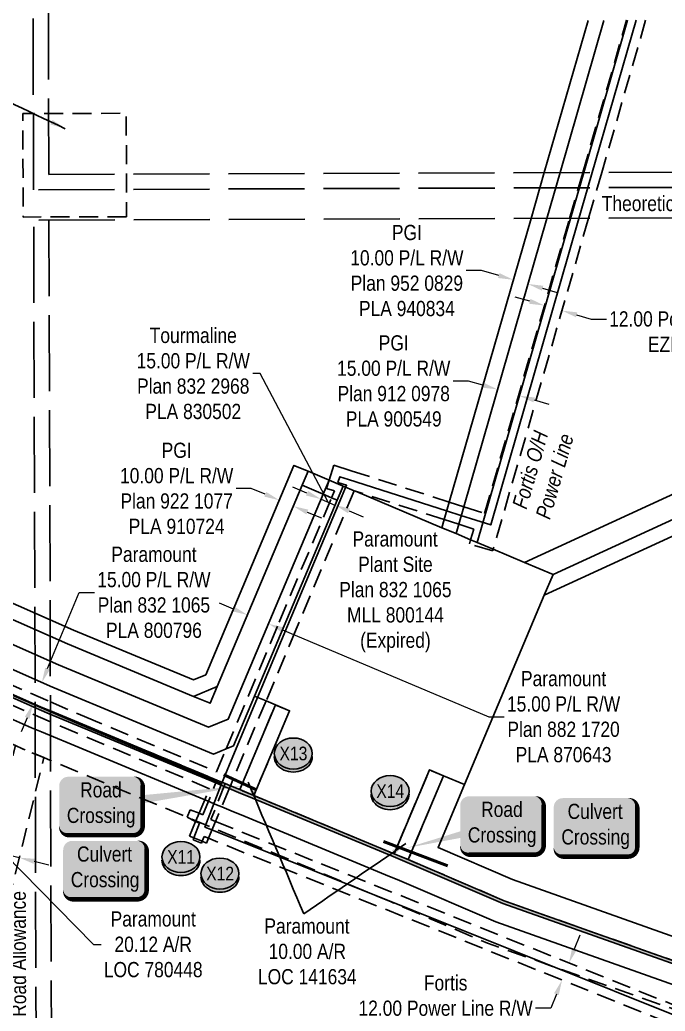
# Model space of a CAD drawing. Extents: x 511972 to 519868, y 5975265 to 5984215.
# Drawn here: x 514705 to 515129, y 5977277 to 5977929 of the extents above; entities that cross this region are included whole.
import ezdxf
from ezdxf.enums import TextEntityAlignment as Align

# ---------------------------------------------------------------- set-up
doc = ezdxf.new("R2010")
doc.units = 0
doc.header["$LTSCALE"] = 5
doc.header["$PDSIZE"] = 0.5
for name, pattern in [('foc-ACCESSROAD', [3.75, 2.5, -1.25]), ('foc-FLOWLINE', [3.75, 2.5, -1.25]), ('foc-UNSURVEYED', [12.5, 10, -2.5])]:
    doc.linetypes.add(name, pattern=pattern)
doc.layers.get('Defpoints').update_dxf_attribs({"color": 9})
for name, color, linetype, lineweight in [('AS-GENERAL', 48, 'Continuous', 18), ('F-AR-T', 190, 'Continuous', 9), ('F-EZE-T', 190, 'Continuous', 9), ('F-RW-T', 190, 'Continuous', 9)]:
    doc.layers.add(name, color=color, linetype=linetype, lineweight=lineweight)
for name, color, linetype in [('AS-POWER', 104, 'foc-POWER'), ('AS-POWER-T', 104, 'Continuous'), ('AS-TELUS', 224, 'foc-TEL'), ('CG-NOTES', 7, 'Continuous'), ('F-AR', 190, 'foc-ACCESSROAD'), ('F-EZE', 190, 'foc-FLOWLINE'), ('F-RW', 190, 'Continuous'), ('F-WS', 190, 'foc-ACCESSROAD'), ('L-ROAD-T', 7, 'Continuous'), ('L-TITLEDB', 4, 'Continuous'), ('L-USEC', 7, 'foc-UNSURVEYED'), ('P-CROSSINGS', 250, 'Continuous'), ('P-TEMP-H', 41, 'Continuous'), ('P-TEMP_WORKSPACE', 46, 'Continuous')]:
    doc.layers.add(name, color=color, linetype=linetype)
doc.styles.add('80', font='ARIALN.TTF', dxfattribs={"height": 10})
doc.styles.add('80CG', font='ARIALN.TTF', dxfattribs={"height": 10})
doc.styles.add('80L', font='ARIALN.TTF', dxfattribs={"height": 10})
doc.styles.add('Crossing', font='ARIALN.TTF', dxfattribs={"height": 10})
doc.styles.add('foc-LtypeFont', font='ARIALN.TTF', dxfattribs={"height": 7.35})
doc.linetypes.add('foc-POWER', pattern='A,6,-1,["P",foc-LtypeFont,S=0.2,R=0,X=-0.625,Y=-0.75],-1.24,4', length=12.24)
doc.linetypes.add('foc-TEL', pattern='A,2,-1,["T",foc-LtypeFont,S=0.2,R=0,X=-0.425,Y=-0.75],-1.24,8', length=12.24)
doc.dimstyles.new('Compass 5 000', dxfattribs={"dimscale": 5, "dimtxt": 9, "dimasz": 2, "dimexe": 0.2, "dimexo": 0.0625, "dimgap": 0.5, "dimtad": 0, "dimtih": 1, "dimtoh": 1, "dimzin": 0, "dimdsep": 46, "dimtxsty": '80CG', "dimcen": 0.1, "dimse1": 1, "dimse2": 1, "dimclrd": 256, "dimclrt": 256, "dimaunit": 1, "dimadec": 4, "dimazin": 0, "dimtfac": 0.06, "dimtofl": 0, "dimtmove": 0, "dimatfit": 1, "dimfxl": 0.2, "dimtolj": 1, "dimtzin": 0, "dimlwd": -1, "dimarcsym": 0})

# ---------------------------------------------------------------- blocks, each defined once
blk = doc.blocks.new('*D448')
at = {"layer": 'Defpoints', "color": 0, "transparency": 16777216}
for p in [(515068.17, 5977307.64), (515061.38, 5977297.34), (515063.67, 5977296.42)]:
    blk.add_point(p, dxfattribs=at)
at = {"layer": 'F-EZE-T', "transparency": 16777216}
for p, q in [((515069.6, 5977317.84), (515073.32, 5977327.12)), ((515057.66, 5977288.06), (515053.94, 5977278.77)), ((515053.94, 5977278.77), (515043.94, 5977278.77))]:
    blk.add_line(p, q, dxfattribs=at)
for points in [[(515068.05, 5977318.46), (515071.15, 5977317.22), (515065.88, 5977308.55)], [(515056.12, 5977288.68), (515059.21, 5977287.44), (515061.38, 5977297.34)]]:
    blk.add_solid(points, dxfattribs=at)
at = {"layer": 'F-EZE-T', "transparency": 16777216, "insert": (514984.8, 5977278.77), "char_height": 10, "attachment_point": 5, "style": '80CG'}
blk.add_mtext('\\A1;Fortis\\P12.00 Power Line R/W\\PEZE 940189', dxfattribs=at)
blk = doc.blocks.new('*D449')
at = {"layer": 'Defpoints', "color": 0, "transparency": 16777216}
for p in [(515161.85, 5977300.4), (515142.65, 5977275.37), (515151.83, 5977272.11)]:
    blk.add_point(p, dxfattribs=at)
at = {"layer": 'F-AR-T', "transparency": 16777216}
for p, q in [((515156.01, 5977313.08), (515159.35, 5977322.5)), ((515139.31, 5977265.94), (515132.9, 5977247.85)), ((515132.9, 5977247.85), (515122.9, 5977247.85))]:
    blk.add_line(p, q, dxfattribs=at)
for points in [[(515154.44, 5977313.63), (515157.58, 5977312.52), (515152.67, 5977303.65)], [(515137.74, 5977266.5), (515140.88, 5977265.38), (515142.65, 5977275.37)]]:
    blk.add_solid(points, dxfattribs=at)
at = {"layer": 'F-AR-T', "transparency": 16777216, "insert": (515089.38, 5977247.85), "char_height": 10, "attachment_point": 5, "style": '80CG'}
blk.add_mtext('\\A1;PGI\\P30.00 A/R\\PLOC 200351', dxfattribs=at)
blk = doc.blocks.new('*D450')
at = {"layer": 'Defpoints', "color": 0, "transparency": 16777216}
for p in [(515049.61, 5977740.39), (515061.14, 5977737.07), (515061.32, 5977737.67)]:
    blk.add_point(p, dxfattribs=at)
at = {"layer": 'F-EZE-T', "transparency": 16777216}
for p, q in [((515040.17, 5977743.76), (515030.56, 5977746.53)), ((515070.93, 5977734.9), (515080.53, 5977732.13)), ((515080.53, 5977732.13), (515090.53, 5977732.13))]:
    blk.add_line(p, q, dxfattribs=at)
for points in [[(515040.63, 5977745.36), (515039.71, 5977742.16), (515049.78, 5977740.99)], [(515071.39, 5977736.5), (515070.46, 5977733.3), (515061.32, 5977737.67)]]:
    blk.add_solid(points, dxfattribs=at)
at = {"layer": 'F-EZE-T', "transparency": 16777216, "insert": (515149.67, 5977732.13), "char_height": 10, "attachment_point": 5, "style": '80CG'}
blk.add_mtext('\\A1;Fortis\\P12.00 Power Line R/W\\PEZE 930111', dxfattribs=at)
blk = doc.blocks.new('*D451')
at = {"layer": 'Defpoints', "color": 0, "transparency": 16777216}
for p in [(514685.85, 5977386.7), (514705.39, 5977381.89), (514704.4, 5977377.86)]:
    blk.add_point(p, dxfattribs=at)
at = {"layer": 'F-AR-T', "transparency": 16777216}
for p, q in [((514675.15, 5977385.05), (514665.44, 5977387.43)), ((514684.86, 5977382.66), (514704.4, 5977377.86)), ((514694.63, 5977380.26), (514753.15, 5977320.83)), ((514714.11, 5977375.47), (514723.82, 5977373.08)), ((514753.15, 5977320.83), (514758.15, 5977320.83))]:
    blk.add_line(p, q, dxfattribs=at)
for points in [[(514675.55, 5977386.67), (514674.75, 5977383.43), (514684.86, 5977382.66)], [(514714.51, 5977377.09), (514713.72, 5977373.85), (514704.4, 5977377.86)]]:
    blk.add_solid(points, dxfattribs=at)
at = {"layer": 'F-AR-T', "transparency": 16777216, "insert": (514792.47, 5977320.83), "char_height": 10, "attachment_point": 5, "style": '80CG'}
blk.add_mtext('\\A1;Paramount\\P20.12 A/R\\PLOC 780448', dxfattribs=at)
blk = doc.blocks.new('*D452')
at = {"layer": 'Defpoints', "color": 0, "transparency": 16777216}
for p in [(514875.4, 5977612.92), (514875.42, 5977612.96), (514884.61, 5977609.04)]:
    blk.add_point(p, dxfattribs=at)
at = {"layer": 'F-RW-T', "transparency": 16777216}
for p, q in [((514856.99, 5977620.72), (514846.99, 5977620.72)), ((514866.2, 5977616.84), (514856.99, 5977620.72)), ((514893.84, 5977605.19), (514903.06, 5977601.31))]:
    blk.add_line(p, q, dxfattribs=at)
for points in [[(514866.85, 5977618.38), (514865.56, 5977615.3), (514875.42, 5977612.96)], [(514894.49, 5977606.73), (514893.2, 5977603.66), (514884.63, 5977609.07)]]:
    blk.add_solid(points, dxfattribs=at)
at = {"layer": 'F-RW-T', "transparency": 16777216, "insert": (514807.9, 5977620.72), "char_height": 10, "attachment_point": 5, "style": '80CG'}
blk.add_mtext('\\A1;PGI\\P10.00 P/L R/W\\PPlan 922 1077\\PPLA 910724', dxfattribs=at)
blk = doc.blocks.new('*D453')
at = {"layer": 'Defpoints', "color": 0, "transparency": 16777216}
for p in [(514719.18, 5977492.95), (514757.68, 5977476.95), (514751.92, 5977463.09)]:
    blk.add_point(p, dxfattribs=at)
at = {"layer": 'F-RW-T', "transparency": 16777216}
for p, q in [((514723.01, 5977502.19), (514743.86, 5977552.34)), ((514743.86, 5977552.34), (514753.86, 5977552.34)), ((514709.58, 5977469.86), (514705.74, 5977460.63))]:
    blk.add_line(p, q, dxfattribs=at)
for points in [[(514721.48, 5977502.83), (514724.55, 5977501.55), (514719.18, 5977492.95)], [(514708.04, 5977470.5), (514711.12, 5977469.22), (514713.42, 5977479.1)]]:
    blk.add_solid(points, dxfattribs=at)
at = {"layer": 'F-RW-T', "transparency": 16777216, "insert": (514792.95, 5977552.34), "char_height": 10, "attachment_point": 5, "style": '80CG'}
blk.add_mtext('\\A1;Paramount\\P15.00 P/L R/W\\PPlan 832 1065\\PPLA 800796', dxfattribs=at)
blk = doc.blocks.new('*D456')
at = {"layer": 'Defpoints', "color": 0, "transparency": 16777216}
for p in [(514912.04, 5977609.79), (514878.52, 5977555.99), (514887.73, 5977552.11)]:
    blk.add_point(p, dxfattribs=at)
at = {"layer": 'F-RW-T', "transparency": 16777216}
for p, q in [((514862.9, 5977696.28), (514857.9, 5977696.28)), ((514907.44, 5977611.74), (514862.9, 5977696.28)), ((514893.62, 5977617.56), (514884.41, 5977621.44)), ((514902.84, 5977613.68), (514912.04, 5977609.79)), ((514921.26, 5977605.91), (514930.48, 5977602.03))]:
    blk.add_line(p, q, dxfattribs=at)
for points in [[(514894.27, 5977619.1), (514892.97, 5977616.02), (514902.84, 5977613.68)], [(514921.91, 5977607.45), (514920.61, 5977604.38), (514912.04, 5977609.79)]]:
    blk.add_solid(points, dxfattribs=at)
at = {"layer": 'F-RW-T', "transparency": 16777216, "insert": (514818.81, 5977696.28), "char_height": 10, "attachment_point": 5, "style": '80CG'}
blk.add_mtext('\\A1;Tourmaline\\P15.00 P/L R/W\\PPlan 832 2968\\PPLA 830502', dxfattribs=at)
blk = doc.blocks.new('*D458')
at = {"layer": 'Defpoints', "color": 0, "transparency": 16777216}
for p in [(514868.28, 5977531.68), (514839.73, 5977502.53), (514853.54, 5977496.71)]:
    blk.add_point(p, dxfattribs=at)
at = {"layer": 'F-RW-T', "transparency": 16777216}
for p, q in [((514845.25, 5977541.38), (514836.03, 5977545.27)), ((514877.49, 5977527.79), (515013.29, 5977470.56)), ((515013.29, 5977470.56), (515023.29, 5977470.56))]:
    blk.add_line(p, q, dxfattribs=at)
for points in [[(514845.9, 5977542.92), (514844.6, 5977539.85), (514854.46, 5977537.5)], [(514878.14, 5977529.33), (514876.85, 5977526.26), (514868.28, 5977531.68)]]:
    blk.add_solid(points, dxfattribs=at)
at = {"layer": 'F-RW-T', "transparency": 16777216, "insert": (515062.38, 5977470.56), "char_height": 10, "attachment_point": 5, "style": '80CG'}
blk.add_mtext('\\A1;Paramount\\P15.00 P/L R/W\\PPlan 882 1720\\PPLA 870643', dxfattribs=at)
blk = doc.blocks.new('*D459')
at = {"layer": 'Defpoints', "color": 0, "transparency": 16777216}
for p in [(515027.18, 5977714.32), (515041.59, 5977710.17), (515018.97, 5977685.83)]:
    blk.add_point(p, dxfattribs=at)
at = {"layer": 'F-RW-T', "transparency": 16777216}
for p, q in [((514999.75, 5977691.36), (514989.75, 5977691.36)), ((515009.36, 5977688.59), (514999.75, 5977691.36)), ((515042.99, 5977678.91), (515052.6, 5977676.14))]:
    blk.add_line(p, q, dxfattribs=at)
for points in [[(515009.83, 5977690.2), (515008.9, 5977686.99), (515018.97, 5977685.83)], [(515043.45, 5977680.51), (515042.53, 5977677.3), (515033.38, 5977681.67)]]:
    blk.add_solid(points, dxfattribs=at)
at = {"layer": 'F-RW-T', "transparency": 16777216, "insert": (514950.67, 5977691.36), "char_height": 10, "attachment_point": 5, "style": '80CG'}
blk.add_mtext('\\A1;PGI\\P15.00 P/L R/W\\PPlan 912 0978\\PPLA 900549', dxfattribs=at)
blk = doc.blocks.new('*D462')
at = {"layer": 'Defpoints', "color": 0, "transparency": 16777216}
for p in [(515034.66, 5977776.37), (515044.26, 5977773.6), (515029.35, 5977757.93)]:
    blk.add_point(p, dxfattribs=at)
at = {"layer": 'F-RW-T', "transparency": 16777216}
for p, q in [((515008.4, 5977763.97), (514998.4, 5977763.97)), ((515019.74, 5977760.7), (515008.4, 5977763.97)), ((515048.56, 5977752.4), (515058.17, 5977749.63))]:
    blk.add_line(p, q, dxfattribs=at)
for points in [[(515020.2, 5977762.3), (515019.28, 5977759.1), (515029.35, 5977757.93)], [(515049.02, 5977754), (515048.1, 5977750.8), (515038.95, 5977755.17)]]:
    blk.add_solid(points, dxfattribs=at)
at = {"layer": 'F-RW-T', "transparency": 16777216, "insert": (514959.32, 5977763.97), "char_height": 10, "attachment_point": 5, "style": '80CG'}
blk.add_mtext('\\A1;PGI\\P10.00 P/L R/W\\PPlan 952 0829\\PPLA 940834 ', dxfattribs=at)
blk = doc.blocks.new('xing2')
h = blk.add_hatch(color=50)
h.dxf.hatch_style = 1
edge = h.paths.add_edge_path()
edge.add_ellipse((0, 0), major_axis=(-12.5, 0), ratio=0.816297, start_angle=0, end_angle=360)
h = blk.add_hatch(color=250)
h.dxf.hatch_style = 1
edge = h.paths.add_edge_path()
edge.add_ellipse((0, -2.05), major_axis=(-12.5, 0), ratio=0.816297, start_angle=0, end_angle=180)
edge.add_line((12.5, -2.05), (12.5, 0))
edge.add_ellipse((0, 0), major_axis=(-12.5, 0), ratio=0.816297, start_angle=0, end_angle=180, ccw=False)
edge.add_line((-12.5, 0), (-12.5, -2.05))
at = {"color": 250}
blk.add_ellipse((0, 0), major_axis=(-12.5, 0), ratio=0.816297, dxfattribs=at)
blk.add_ellipse((0, -2.05), major_axis=(-12.5, 0), ratio=0.816297, start_param=0, end_param=3.141593, dxfattribs=at)
at = {"color": 250, "style": 'Crossing'}
blk.add_attdef('CROSSING', text='', height=9, dxfattribs=at).set_placement((0.09, 0.02), align=Align.MIDDLE_CENTER)
at = {"color": 250, "style": 'Crossing', "flags": 1}
for tag, p in [('OWNER', (0.09, -12.49)), ('DESCRIPTION', (0.09, -25.77)), ('LOCATION', (0.09, -39.3)), ('DWG_REF', (0.09, -52.84))]:
    blk.add_attdef(tag, text='', height=9, dxfattribs=at).set_placement(p, align=Align.MIDDLE_CENTER)
blk = doc.blocks.new('*U620')
h = blk.add_hatch(color=59)
edge = h.paths.add_edge_path()
edge.add_line((-21.5, -20), (21.5, -20))
edge.add_arc((21.5, -14), 6, 270, 360)
edge.add_line((27.5, -14), (27.5, 12.5))
edge.add_arc((21.5, 12.5), 6, 0, 90)
edge.add_line((21.5, 18.5), (-21.5, 18.5))
edge.add_arc((-21.5, 12.5), 6, 90, 180)
edge.add_line((-27.5, 12.5), (-27.5, -14))
edge.add_arc((-21.5, -14), 6, 180, 270)
at = {"color": 1, "flags": 128}
blk.add_lwpolyline([(-21.5, -20, 3, 3, 0), (21.5, -20, 3, 3, 0.414214), (27.5, -14, 3, 3, 0), (27.5, 12.5, 3, 0, 0.414214), (21.5, 18.5, 0, 0, 0), (-21.5, 18.5, 0, 0, 0.414214), (-27.5, 12.5, 0, 0, 0), (-27.5, -14, 0, 3, 0.414214)], format="xyseb", close=True, dxfattribs=at)
blk.add_lwpolyline([(96.26, 12.88, 0, 7.5, 0), (0, 0, 0, 0, 0)], format="xyseb", dxfattribs=at)
at = {"color": 1, "style": '80'}
blk.add_attdef('ENTER_TEXT_001', (-35.99, -5), '', height=10, dxfattribs=at)
blk = doc.blocks.new('*U619')
h = blk.add_hatch(color=254)
edge = h.paths.add_edge_path()
edge.add_line((-21.5, -20), (21.5, -20))
edge.add_arc((21.5, -14), 6, 270, 360)
edge.add_line((27.5, -14), (27.5, 12.5))
edge.add_arc((21.5, 12.5), 6, 0, 90)
edge.add_line((21.5, 18.5), (-21.5, 18.5))
edge.add_arc((-21.5, 12.5), 6, 90, 180)
edge.add_line((-27.5, 12.5), (-27.5, -14))
edge.add_arc((-21.5, -14), 6, 180, 270)
at = {"color": 160, "flags": 128}
blk.add_lwpolyline([(-21.5, -20, 3, 3, 0), (21.5, -20, 3, 3, 0.414214), (27.5, -14, 3, 3, 0), (27.5, 12.5, 3, 0, 0.414214), (21.5, 18.5, 0, 0, 0), (-21.5, 18.5, 0, 0, 0.414214), (-27.5, 12.5, 0, 0, 0), (-27.5, -14, 0, 3, 0.414214)], format="xyseb", close=True, dxfattribs=at)
at = {"color": 160, "style": '80'}
blk.add_attdef('ENTER_TEXT_001', (-26.85, -4.92), '', height=10, dxfattribs=at)
blk = doc.blocks.new('*U622')
h = blk.add_hatch(color=59)
edge = h.paths.add_edge_path()
edge.add_line((-21.5, -20), (21.5, -20))
edge.add_arc((21.5, -14), 6, 270, 360)
edge.add_line((27.5, -14), (27.5, 12.5))
edge.add_arc((21.5, 12.5), 6, 0, 90)
edge.add_line((21.5, 18.5), (-21.5, 18.5))
edge.add_arc((-21.5, 12.5), 6, 90, 180)
edge.add_line((-27.5, 12.5), (-27.5, -14))
edge.add_arc((-21.5, -14), 6, 180, 270)
at = {"color": 1, "flags": 128}
blk.add_lwpolyline([(-21.5, -20, 3, 3, 0), (21.5, -20, 3, 3, 0.414214), (27.5, -14, 3, 3, 0), (27.5, 12.5, 3, 0, 0.414214), (21.5, 18.5, 0, 0, 0), (-21.5, 18.5, 0, 0, 0.414214), (-27.5, 12.5, 0, 0, 0), (-27.5, -14, 0, 3, 0.414214)], format="xyseb", close=True, dxfattribs=at)
blk.add_lwpolyline([(-63.19, -15.65, 0, 7.5, 0), (0, 0, 0, 0, 0)], format="xyseb", dxfattribs=at)
at = {"color": 1, "style": '80'}
blk.add_attdef('ENTER_TEXT_001', (-35.99, -5), '', height=10, dxfattribs=at)

msp = doc.modelspace()

# ---------------------------------------------------------------- hatches: boundary and pattern name
at = {"layer": 'P-TEMP-H'}
h = msp.add_hatch(color=256, dxfattribs=at)
h.dxf.hatch_style = 1
h.paths.add_polyline_path([(519039.308, 5977246.817), (519040.503, 5977225.676), (519031.892, 5977162.661), (519002.81, 5977129.239), (518950.888, 5977082.045), (518836.345, 5977007.945), (518819.786, 5976988.947), (518773.087, 5976837.636), (518757.58, 5976787.392), (518671.11, 5976716.603), (518506.374, 5976679.903), (518348.182, 5976683.041), (518348.329, 5976699.954), (518328.117, 5976700.13), (518053.69, 5976641.825), (517980.701, 5976647.168), (517950.352, 5976649.389), (517894.984, 5976663.858), (517808.012, 5976687.313), (517576.881, 5976649.573), (517494.586, 5976644.063), (517269.826, 5976708.729), (517147.071, 5976725.819), (517036.557, 5976741.205), (517009.529, 5976723.72), (516851.159, 5976621.27), (516635.748, 5976477.054), (516416.666, 5976336.586), (516357.029, 5976295.087), (516293.178, 5976249.926), (516274.41, 5976236.637), (516261.979, 5976227.831), (516212.042, 5976192.463), (516179.15, 5976170.131), (516068.309, 5976099.27), (516037.555, 5976082.329), (516032.965, 5976079.8), (516020.417, 5976076.767), (516014.176, 5976075.259), (516001.002, 5976073.681), (515996.826, 5976073.18), (515984.243, 5976071.673), (515977.306, 5976070.841), (515983.999, 5976082.848), (516003.78, 5976118.328), (516012.294, 5976133.6), (516014.17, 5976136.965), (516014.288, 5976142.298), (516014.811, 5976165.881), (516014.929, 5976171.212), (516015.422, 5976193.43), (516018.46, 5976330.423), (516003.542, 5976357.447), (516000.398, 5976363.142), (515980.464, 5976399.25), (515907.384, 5976474.367), (515893.553, 5976488.584), (515867.461, 5976515.404), (515707.572, 5976642.581), (515683.951, 5976690.882), (515681.53, 5976804.666), (515698.302, 5976876.217), (515703.917, 5976996.54), (515704.194, 5977002.468), (515704.719, 5977013.715), (515703.854, 5977014.886), (515682.989, 5977043.142), (515518.306, 5977134.111), (515415.974, 5977190.636), (515385.148, 5977207.664), (515327.158, 5977239.698), (515251.89, 5977266.369), (515233.034, 5977273.05), (515022.513, 5977347.656), (514959.417, 5977374.749), (514950.203, 5977378.58), (514857.871, 5977416.89), (514848.648, 5977420.73), (514842.487, 5977423.286), (514839.106, 5977424.69), (514833.562, 5977426.992), (514724.088, 5977472.513), (514717.579, 5977475.219), (514693.85, 5977485.732), (514378.419, 5977625.475), (514363.494, 5977632.089), (514348.57, 5977638.701), (514338.618, 5977643.111), (514326.662, 5977648.408), (514314.194, 5977653.933), (514202.077, 5977745.634), (514185.874, 5977782.259), (514185.058, 5977795.031), (514183.132, 5977825.181), (514156.798, 5978237.545), (514159.122, 5978252.233), (514164.601, 5978266.056), (514172.973, 5978278.343), (514305.736, 5978402.563), (514333.165, 5978441.871), (514351.823, 5978486.02), (514377.442, 5978618.905), (514381.015, 5978621.773), (514594.441, 5978793.597), (514576.66, 5978815.369), (514690.54, 5978907.014), (514720.627, 5978931.227), (514840.617, 5979027.789), (514872.005, 5979042.436), (514872.729, 5979042.773), (514881.124, 5979046.69), (514921.096, 5979055.704), (514959.761, 5979059.853), (514965.434, 5979060.462), (514993.972, 5979063.999), (515037.687, 5979092.063), (515050.295, 5979100.157), (515156.829, 5979168.553), (515249.98, 5979197.491), (515349.347, 5979234.716), (515382.644, 5979257.638), (515406.465, 5979281.211), (515423.176, 5979312.517), (515451.48, 5979414.512), (515453.06, 5979428.271), (515469.158, 5979568.549), (515511.174, 5979653.638), (515545.903, 5979723.97), (515688.11, 5979934.252), (515688.111, 5979934.253), (515689.766, 5979933.134), (515689.765, 5979933.132), (515547.635, 5979722.963), (515512.966, 5979652.753), (515471.104, 5979567.976), (515455.046, 5979428.043), (515453.448, 5979414.128), (515425.043, 5979311.771), (515408.086, 5979280.003), (515383.924, 5979256.092), (515350.278, 5979232.931), (515250.628, 5979195.599), (515157.68, 5979166.724), (515051.375, 5979098.475), (515038.767, 5979090.381), (514994.669, 5979062.071), (514965.664, 5979058.476), (514959.975, 5979057.865), (514921.424, 5979053.729), (514881.774, 5979044.787), (514873.574, 5979040.962), (514872.851, 5979040.624), (514841.682, 5979026.08), (514721.88, 5978929.67), (514691.793, 5978905.457), (514579.482, 5978815.074), (514597.262, 5978793.302), (514382.267, 5978620.215), (514379.266, 5978617.806), (514353.746, 5978485.436), (514334.924, 5978440.899), (514307.255, 5978401.247), (514174.5, 5978277.035), (514166.378, 5978265.113), (514161.061, 5978251.702), (514158.807, 5978237.451), (514185.127, 5977825.309), (514187.053, 5977795.158), (514187.846, 5977782.742), (514203.712, 5977746.879), (514315.25, 5977655.651), (514327.472, 5977650.235), (514339.428, 5977644.938), (514349.379, 5977640.528), (514364.304, 5977633.916), (514379.229, 5977627.303), (514694.659, 5977487.56), (514718.367, 5977477.056), (514724.855, 5977474.359), (514834.329, 5977428.838), (514839.873, 5977426.536), (514843.253, 5977425.132), (514849.415, 5977422.576), (514858.638, 5977418.736), (514950.97, 5977380.426), (514960.195, 5977376.59), (515023.242, 5977349.519), (515233.702, 5977274.934), (515252.557, 5977268.253), (515327.981, 5977241.527), (515386.115, 5977209.413), (515416.94, 5977192.386), (515519.273, 5977135.86), (515684.338, 5977044.681), (515705.461, 5977016.074), (515706.748, 5977014.331), (515706.19, 5977002.375), (515705.914, 5976996.447), (515700.29, 5976875.94), (515683.533, 5976804.456), (515685.94, 5976691.364), (515709.17, 5976643.864), (515868.805, 5976516.889), (515894.986, 5976489.978), (515908.817, 5976475.761), (515982.084, 5976400.452), (516002.148, 5976364.108), (516005.292, 5976358.413), (516020.471, 5976330.918), (516017.42, 5976193.386), (516016.928, 5976171.167), (516016.81, 5976165.836), (516016.287, 5976142.254), (516016.157, 5976136.425), (516014.04, 5976132.627), (516005.526, 5976117.355), (515985.745, 5976081.874), (515980.961, 5976073.292), (515984.005, 5976073.657), (515996.588, 5976075.165), (516000.764, 5976075.665), (516013.822, 5976077.23), (516019.947, 5976078.71), (516032.235, 5976081.68), (516036.591, 5976084.079), (516067.287, 5976100.989), (516178.05, 5976171.8), (516210.903, 5976194.106), (516260.824, 5976229.462), (516273.255, 5976238.268), (516292.024, 5976251.558), (516355.881, 5976296.724), (516415.555, 5976338.249), (516634.653, 5976478.726), (516850.06, 5976622.94), (517008.443, 5976725.398), (517036.096, 5976743.287), (517147.346, 5976727.798), (517270.242, 5976710.689), (517494.802, 5976646.081), (517576.653, 5976651.561), (517808.116, 5976689.355), (517895.497, 5976665.79), (517950.681, 5976651.369), (517980.847, 5976649.161), (518053.553, 5976643.84), (518327.916, 5976702.13), (518350.345, 5976701.935), (518350.198, 5976685), (518506.174, 5976681.906), (518670.212, 5976718.451), (518755.848, 5976788.557), (518771.177, 5976838.225), (518818.001, 5976989.941), (518835.023, 5977009.471), (518949.665, 5977083.634), (519001.379, 5977130.639), (519029.992, 5977163.523), (519038.496, 5977225.756), (519037.331, 5977246.384)])

# ---------------------------------------------------------------- linework, layer by layer
at = {"layer": 'AS-GENERAL', "const_width": 1.999, "flags": 128}
for points in [[(514838.808, 5977432.428), (514859.965, 5977422.66)], [(514943.875, 5977388.503), (514986.179, 5977372.48)]]:
    msp.add_lwpolyline(points, dxfattribs=at)
at = {"layer": 'AS-POWER', "flags": 128}
for points in [[(513791.879, 5977640.934), (513888.425, 5977568.823), (514022.687, 5977468.551), (514045.075, 5977459.457), (514120.798, 5977443.31), (514146.006, 5977466.674), (514155.467, 5977475.442), (514312.847, 5977621.304), (514338.174, 5977644.778), (514332.691, 5977647.212), (514332.694, 5977647.22), (514338.181, 5977644.784), (514342.584, 5977648.865), (514342.59, 5977648.859), (514338.188, 5977644.781), (514351.212, 5977638.999), (514366.127, 5977632.376), (514653.362, 5977504.838), (514692.256, 5977487.973), (514722.452, 5977474.88), (514744.865, 5977465.162), (514837.306, 5977426.451), (514845.941, 5977447.046), (514880.901, 5977530.414), (514915.298, 5977612.296), (514919.702, 5977622.781), (514913.948, 5977624.622), (514915.186, 5977628.437), (514920.93, 5977626.6), (514985.387, 5977605.985), (514994.911, 5977602.939), (515014.448, 5977596.691), (515072.067, 5977796.676), (515080.764, 5977826.864), (515110.079, 5977928.609)], [(514837.306, 5977426.451), (514826.48, 5977397.961), (514831.007, 5977396.147), (515359.585, 5977184.262), (515522.104, 5977102.075), (515624.66, 5977050.21), (515708.915, 5977007.717), (515720.324, 5977001.832), (515724.878, 5976999.542), (515715.199, 5976803.163), (515870.698, 5976613.863), (515882.809, 5976588.022), (515900.88, 5976491.077), (515904.179, 5976473.383), (516006.446, 5976368.289), (516009.78, 5976364.861), (516011.087, 5976359.954), (516015.75, 5976342.427), (516012.439, 5976193.212), (516012.085, 5976177.261), (515991.612, 5976080.631), (515989.871, 5976072.415), (515985.465, 5976051.617), (515945.585, 5975863.399), (515939.381, 5975834.118), (515958.643, 5975708.594), (515960.917, 5975693.776), (515986.882, 5975524.589), (515979.697, 5975499.415), (515885.703, 5975384.882), (515806.586, 5975288.486)]]:
    msp.add_lwpolyline(points, dxfattribs=at)
at = {"layer": 'AS-TELUS', "flags": 128}
msp.add_lwpolyline([(514173.056, 5977779.12), (514191.451, 5977737.541), (514307.326, 5977642.765), (514321.399, 5977636.529), (514333.355, 5977631.232), (514343.306, 5977626.822), (514358.232, 5977620.21), (514373.156, 5977613.597), (514688.587, 5977473.853), (514712.453, 5977463.28), (514719.101, 5977460.516), (514828.573, 5977414.996), (514834.124, 5977412.691), (514837.503, 5977411.287), (514843.662, 5977408.733), (514852.884, 5977404.893), (514945.225, 5977366.579), (514954.36, 5977362.781), (515017.775, 5977335.551), (515228.694, 5977260.804), (515247.551, 5977254.123), (515321.811, 5977227.809), (515378.866, 5977196.291), (515409.691, 5977179.264), (515512.024, 5977122.738), (515674.223, 5977033.142), (515691.525, 5977009.71), (515691.216, 5977003.074), (515690.939, 5976997.145), (515685.379, 5976878.017), (515668.505, 5976806.032), (515671.023, 5976687.744), (515697.19, 5976634.238), (515858.725, 5976505.752), (515884.24, 5976479.524), (515898.072, 5976465.307), (515969.934, 5976391.442), (515989.024, 5976356.863), (515992.168, 5976351.168), (516005.394, 5976327.21), (516002.433, 5976193.718), (516001.94, 5976171.5), (516001.822, 5976166.168), (516001.299, 5976142.586), (516001.252, 5976140.475), (516000.946, 5976139.926), (515992.432, 5976124.655), (515972.652, 5976089.174), (515967.867, 5976080.592), (515955.953, 5976059.222)], dxfattribs=at)
at = {"layer": 'F-AR', "flags": 128}
for points in [[(515774.153, 5975288.366), (515856.417, 5975388.594), (515962.566, 5975517.938), (515936.163, 5975689.98), (515933.89, 5975704.799), (515931.853, 5975718.07), (515928.242, 5975741.603), (515914.375, 5975831.972), (515913.449, 5975838.004), (515900.718, 5975920.968), (515915.657, 5976017.779), (515986.323, 5976144.534), (515987.403, 5976193.275), (515990.292, 5976323.496), (515957.763, 5976382.419), (515883.163, 5976459.097), (515878.792, 5976463.59), (515848.629, 5976494.595), (515685.189, 5976624.596), (515656.081, 5976684.118), (515653.452, 5976807.61), (515670.443, 5976880.098), (515675.869, 5976996.339), (515676.277, 5977005.082), (515664.092, 5977021.584), (515621.957, 5977044.858), (515519.383, 5977101.519), (515353.343, 5977193.235), (515315.631, 5977214.067), (515195.672, 5977256.575), (515012.433, 5977321.514), (514948.523, 5977348.945), (514837.903, 5977394.866), (514831.64, 5977397.469), (514820.55, 5977402.08), (514814.725, 5977404.47), (514724.95, 5977441.824), (514720.573, 5977443.643), (514706.498, 5977449.495), (514701.802, 5977451.575), (514694.755, 5977454.698), (514355.249, 5977605.108), (514340.325, 5977611.72), (514325.4, 5977618.334), (514320.716, 5977620.409), (514315.45, 5977622.742), (514308.77, 5977625.702), (514299.39, 5977629.858), (514179.17, 5977728.188), (514158.241, 5977775.492), (514156.991, 5977795.05), (514155.066, 5977825.201), (514151.474, 5977881.446), (514128.65, 5978238.856), (514131.942, 5978259.671), (514139.707, 5978279.262), (514151.573, 5978296.676), (514284.452, 5978421.004), (514308.512, 5978455.484), (514324.878, 5978494.212), (514328.5, 5978513.004), (514349.149, 5978620.096), (514351.928, 5978634.518), (514358.324, 5978639.665), (514383.802, 5978660.166), (514405.348, 5978677.504), (514690.54, 5978907.014), (514720.627, 5978931.227), (514840.617, 5979027.789), (514872.005, 5979042.436), (514872.729, 5979042.773), (514881.124, 5979046.69), (514921.096, 5979055.704), (514959.761, 5979059.853), (514965.434, 5979060.462), (514993.972, 5979063.999), (515037.687, 5979092.063), (515050.295, 5979100.157), (515156.829, 5979168.553), (515249.98, 5979197.491), (515349.347, 5979234.716), (515382.644, 5979257.638), (515406.465, 5979281.211), (515423.176, 5979312.517), (515451.48, 5979414.512), (515453.06, 5979428.271), (515469.158, 5979568.549), (515511.174, 5979653.638), (515545.903, 5979723.97), (515688.11, 5979934.252), (515886.731, 5980227.99), (515890.801, 5980234.006), (515897.396, 5980243.766), (515958.555, 5980334.203)], [(515994.865, 5980334.331), (515927.111, 5980234.134), (515591.43, 5979737.725), (515571.904, 5979708.853), (515569.724, 5979704.439), (515511.39, 5979586.302), (515498.374, 5979559.943), (515483.276, 5979428.38), (515481.007, 5979408.608), (515448.794, 5979296.797), (515430.792, 5979263.075), (515401.857, 5979234.442), (515363.313, 5979207.912), (515259.701, 5979169.096), (515168.554, 5979140.781), (515066.35, 5979075.262), (515053.733, 5979067.175), (515006.988, 5979037.21), (515004.656, 5979035.715), (514991.917, 5979033.911), (514971.11, 5979030.965), (514969.138, 5979030.686), (514926.021, 5979026.062), (514890.55, 5979018.062), (514856.504, 5979002.008), (514720.738, 5978892.709), (514690.651, 5978868.487), (514382.267, 5978620.215), (514379.266, 5978617.806), (514353.746, 5978485.436), (514334.924, 5978440.899), (514307.255, 5978401.247), (514174.5, 5978277.035), (514166.378, 5978265.113), (514161.061, 5978251.702), (514158.807, 5978237.451), (514185.127, 5977825.309), (514187.053, 5977795.158), (514187.846, 5977782.742), (514203.712, 5977746.879), (514315.25, 5977655.651), (514327.472, 5977650.235), (514339.428, 5977644.938), (514349.379, 5977640.528), (514364.304, 5977633.916), (514379.229, 5977627.303), (514694.659, 5977487.56), (514718.367, 5977477.056), (514724.855, 5977474.359), (514834.329, 5977428.838), (514839.873, 5977426.536), (514843.253, 5977425.132), (514849.415, 5977422.576), (514858.638, 5977418.736), (514950.97, 5977380.426), (514960.195, 5977376.59), (515023.242, 5977349.519), (515233.702, 5977274.934), (515252.557, 5977268.253), (515327.981, 5977241.527), (515386.115, 5977209.413), (515416.94, 5977192.386), (515519.273, 5977135.86), (515684.338, 5977044.681), (515705.461, 5977016.074), (515706.748, 5977014.331), (515706.19, 5977002.375), (515705.914, 5976996.447), (515700.29, 5976875.94), (515683.533, 5976804.456), (515685.94, 5976691.364), (515709.17, 5976643.864), (515868.805, 5976516.889), (515894.986, 5976489.978), (515908.817, 5976475.761), (515982.084, 5976400.452), (516002.148, 5976364.108), (516005.292, 5976358.413), (516020.471, 5976330.918), (516017.42, 5976193.386), (516016.928, 5976171.167), (516016.81, 5976165.836), (516016.287, 5976142.254), (516016.157, 5976136.425), (516014.04, 5976132.627), (516005.526, 5976117.355), (515985.745, 5976081.874), (515980.961, 5976073.292), (515968.852, 5976051.572), (515944.491, 5976007.875), (515931.078, 5975920.955), (515939.719, 5975864.642), (515944.426, 5975833.967), (515963.55, 5975709.345), (515965.825, 5975694.518), (515966.166, 5975692.3), (515968.44, 5975677.477), (515993.602, 5975513.525), (515994.257, 5975509.252), (515991.571, 5975505.98), (515991.084, 5975505.386), (515895.354, 5975388.738), (515813.092, 5975288.511)], [(513791.876, 5977641.81), (513892.031, 5977567.242), (514031.752, 5977463.217), (514129.576, 5977442.526), (514132.807, 5977442.074), (514160.017, 5977438.268), (514225.158, 5977417.513), (514330.795, 5977366.282), (514377.616, 5977348.274), (514491.815, 5977292.118), (514506.118, 5977292.025), (514509.346, 5977291.945), (514576.994, 5977291.276), (514581.166, 5977291.234), (514635.296, 5977290.699), (514657.822, 5977321.777), (514668.956, 5977337.136), (514681.074, 5977367.26), (514690.29, 5977404.744), (514690.802, 5977406.827), (514694.845, 5977423.277), (514701.802, 5977451.575), (514706.498, 5977449.494), (514720.573, 5977443.644), (514700.276, 5977361.071), (514695.064, 5977348.114), (514686.703, 5977327.33), (514645.491, 5977270.472), (514487.04, 5977272.04), (514369.547, 5977329.816), (514322.777, 5977347.802), (514217.674, 5977398.776), (514154.857, 5977418.791), (514128.112, 5977422.531), (514111.06, 5977426.096), (514096.653, 5977429.108), (514079.568, 5977432.679), (514027.953, 5977443.471), (514026.784, 5977443.714), (513892.101, 5977542.932), (513856.667, 5977569.157), (513791.947, 5977616.97)]]:
    msp.add_lwpolyline(points, dxfattribs=at)
for points in [[(514882.125, 5977474.44), (514858.637, 5977418.729), (514849.415, 5977422.576), (514872.908, 5977478.324), (514882.125, 5977474.44)], [(514983.423, 5977431.747), (514960.195, 5977376.59), (514950.972, 5977380.434), (514974.204, 5977435.629), (514983.423, 5977431.747)]]:
    msp.add_lwpolyline(points, close=True, dxfattribs=at)
at = {"layer": 'F-EZE'}
for points in [[(514694.642, 5977493.475), (514724.838, 5977480.381), (514747.216, 5977470.679), (514834.093, 5977434.297), (514840.411, 5977449.365), (514875.371, 5977532.733), (514909.77, 5977614.619), (514911.637, 5977619.065), (514906.45, 5977620.724), (514908.14, 5977626.151), (514911.325, 5977635.968), (514922.757, 5977632.311), (514987.214, 5977611.696), (514996.737, 5977608.65), (515010.395, 5977604.283), (515066.305, 5977798.336), (515075.002, 5977828.524), (515103.832, 5977928.586)], [(515116.335, 5977928.631), (515087.506, 5977828.569), (515078.81, 5977798.381), (515016.079, 5977580.66), (515015.819, 5977579.756), (515000.44, 5977584.186), (515001.227, 5977586.919), (515003.258, 5977593.964), (514993.413, 5977597.112), (514983.889, 5977600.158), (514925.528, 5977618.824), (514924.678, 5977619.153), (514886.438, 5977528.087), (514866.673, 5977480.952), (514843.253, 5977425.129), (514842.842, 5977424.123), (514833.418, 5977401.65), (514831.639, 5977397.469), (514828.776, 5977390.581), (514827.463, 5977387.448), (514824.707, 5977388.604), (514819.172, 5977390.924), (514816.394, 5977392.089), (514820.335, 5977401.576), (514820.55, 5977402.08), (514822.662, 5977407.036), (514829.452, 5977423.228), (514742.51, 5977459.637), (514724.876, 5977467.284), (514694.68, 5977480.376)], [(515357.112, 5977178.793), (514828.776, 5977390.581), (514825.952, 5977391.712), (514824.707, 5977388.604), (514824.241, 5977387.441), (514818.67, 5977389.671), (514819.172, 5977390.924), (514822.995, 5977400.521), (514820.335, 5977401.576), (514814.719, 5977404.428), (514816.756, 5977409.402), (514822.662, 5977407.036), (514825.214, 5977406.014), (514834.328, 5977428.835), (514839.873, 5977426.533), (514830.414, 5977402.855), (514833.418, 5977401.65), (515195.672, 5977256.574)]]:
    msp.add_lwpolyline(points, dxfattribs=at)
at = {"layer": 'F-RW', "flags": 128}
for points in [[(515853.719, 5977931.294), (515634.74, 5977830.554), (515568.666, 5977800.162), (515517.212, 5977776.49), (515442.132, 5977741.95), (515433.048, 5977737.771), (515419.425, 5977731.504), (515403.078, 5977723.984), (515055.453, 5977564.065), (515036.733, 5977571.955), (515396.448, 5977737.437), (515412.795, 5977744.957), (515426.418, 5977751.225), (515517.16, 5977792.969), (515532.517, 5977800.034), (515598.585, 5977830.427), (515817.56, 5977931.164)], [(515088.9, 5977928.532), (515060.071, 5977828.47), (515051.374, 5977798.282), (514996.737, 5977608.65), (514993.413, 5977597.112), (514991.64, 5977590.96), (514982.365, 5977594.869), (514983.889, 5977600.158), (514987.214, 5977611.696), (515040.961, 5977798.244), (515049.657, 5977828.433), (515078.488, 5977928.495)], [(515104.518, 5977928.589), (515075.689, 5977828.526), (515066.991, 5977798.338), (515005.551, 5977585.097), (515001.227, 5977586.919), (514991.64, 5977590.96), (514993.413, 5977597.112), (514996.737, 5977608.65), (515051.374, 5977798.282), (515060.071, 5977828.47), (515088.9, 5977928.532)], [(515407.497, 5977715.018), (515049.702, 5977550.418), (515055.453, 5977564.065), (515403.078, 5977723.984)], [(514694.484, 5977547.754), (514724.681, 5977534.377), (514740.051, 5977527.568), (514818.993, 5977494.751), (514826.983, 5977498.024), (514885.074, 5977635.872), (514894.285, 5977631.99), (514908.14, 5977626.151), (514917.309, 5977622.287), (514913.428, 5977613.076), (514909.77, 5977614.619), (514904.219, 5977616.958), (514890.404, 5977622.781), (514834.589, 5977490.34), (514818.966, 5977483.94), (514736.108, 5977518.383), (514724.713, 5977523.432), (514694.516, 5977536.811)], [(514694.516, 5977536.811), (514724.713, 5977523.432), (514736.108, 5977518.383), (514818.966, 5977483.94), (514829.965, 5977479.367), (514834.589, 5977490.34), (514890.404, 5977622.781), (514894.285, 5977631.99), (514908.14, 5977626.151), (514904.219, 5977616.958), (514841.868, 5977469.007), (514828.758, 5977463.634), (514730.194, 5977504.607), (514724.76, 5977507.015), (514694.564, 5977520.392)], [(514694.564, 5977520.392), (514724.76, 5977507.015), (514730.194, 5977504.607), (514828.758, 5977463.634), (514841.868, 5977469.007), (514904.219, 5977616.958), (514908.14, 5977626.151), (514917.309, 5977622.287), (514913.428, 5977613.076), (514859.094, 5977484.147), (514845.273, 5977451.352), (514840.411, 5977449.365), (514832.153, 5977445.988), (514724.808, 5977490.613), (514694.611, 5977503.989)], [(514694.611, 5977503.989), (514724.808, 5977490.613), (514832.153, 5977445.988), (514840.411, 5977449.365), (514845.273, 5977451.352), (514859.094, 5977484.147), (514866.673, 5977480.952), (514872.908, 5977478.324), (514849.415, 5977422.575), (514843.253, 5977425.129), (514839.872, 5977426.531), (514834.328, 5977428.832), (514724.855, 5977474.341), (514718.367, 5977477.056), (514694.659, 5977487.56)], [(515233.702, 5977274.934), (515023.242, 5977349.519), (514960.195, 5977376.59), (514983.423, 5977431.747), (514997.238, 5977425.925), (514979.788, 5977384.491), (515028.708, 5977363.485), (515149.143, 5977320.806)]]:
    msp.add_lwpolyline(points, dxfattribs=at)
at = {"layer": 'F-WS', "flags": 128}
msp.add_lwpolyline([(514774.958, 5977799.439), (514706.942, 5977799.195), (514706.724, 5977867.211), (514723.715, 5977867.272), (514774.739, 5977867.454), (514774.867, 5977827.453), (514774.958, 5977799.439)], close=True, dxfattribs=at)
at = {"layer": 'L-TITLEDB'}
msp.add_lwpolyline([(515049.702, 5977550.418), (514997.238, 5977425.925), (514983.423, 5977431.747), (514974.204, 5977435.629), (514950.972, 5977380.437), (514858.637, 5977418.729), (514882.125, 5977474.44), (514872.908, 5977478.324), (514866.673, 5977480.952), (514859.093, 5977484.147), (514913.428, 5977613.076), (514917.309, 5977622.287), (514924.681, 5977619.173), (514925.528, 5977618.823), (514982.365, 5977594.869), (514991.64, 5977590.96), (515001.227, 5977586.919), (515005.551, 5977585.097), (515016.079, 5977580.659), (515036.733, 5977571.955), (515055.453, 5977564.065), (515049.702, 5977550.418)], close=True, dxfattribs=at)
at = {"layer": 'L-USEC'}
for p, q in [((514713.808, 5977817.184), (514711.473, 5978621.396)), ((514723.831, 5977827.272), (514721.526, 5978621.446)), ((515517.04, 5977830.138), (514723.831, 5977827.272)), ((515517.064, 5977820.085), (514713.808, 5977817.184)), ((515517.137, 5977799.98), (514713.866, 5977797.079)), ((514716.2, 5976992.835), (514713.866, 5977797.079)), ((514723.919, 5977797.116), (514726.252, 5976992.887))]:
    msp.add_line(p, q, dxfattribs=at)
at = {"layer": 'P-TEMP_WORKSPACE', "flags": 128}
for points in [[(514203.712, 5977746.879), (514315.25, 5977655.651), (514327.472, 5977650.235), (514339.428, 5977644.938), (514349.379, 5977640.528), (514364.304, 5977633.916), (514379.229, 5977627.303), (514694.659, 5977487.56), (514718.367, 5977477.056), (514724.855, 5977474.359), (514834.329, 5977428.838), (514839.873, 5977426.536), (514843.253, 5977425.132), (514849.415, 5977422.576), (514858.638, 5977418.736), (514950.97, 5977380.426), (514960.195, 5977376.59), (515023.242, 5977349.519), (515233.702, 5977274.934)], [(515233.034, 5977273.05), (515022.513, 5977347.656), (514959.417, 5977374.749), (514950.203, 5977378.58), (514857.871, 5977416.89), (514848.648, 5977420.73), (514842.487, 5977423.286), (514839.106, 5977424.69), (514833.562, 5977426.992), (514724.088, 5977472.513), (514717.579, 5977475.219), (514693.85, 5977485.732), (514378.419, 5977625.475), (514363.494, 5977632.089), (514348.57, 5977638.701), (514338.618, 5977643.111), (514326.662, 5977648.408), (514314.194, 5977653.933), (514202.077, 5977745.634)]]:
    msp.add_lwpolyline(points, dxfattribs=at)

# ---------------------------------------------------------------- block references
ref = msp.add_blockref('*U619', (515083.368, 5977398.523), dxfattribs=dict(xscale=0.9982969661406649, yscale=0.9982969661406649, zscale=0.9982969661406649))
ref.add_attrib('ENTER_TEXT_001', 'Culvert', (515065.019, 5977403.319), dxfattribs={"color": 160, "height": 9.983, "style": '80'})
ref.add_attrib('ENTER_TEXT_002', 'Crossing', (515060.93, 5977386.503), dxfattribs={"color": 160, "height": 9.983, "style": '80'})
ref = msp.add_blockref('*U619', (514760.704, 5977370.448), dxfattribs=dict(xscale=0.9982969661406649, yscale=0.9982969661406649, zscale=0.9982969661406649))
ref.add_attrib('ENTER_TEXT_001', 'Culvert', (514742.356, 5977375.243), dxfattribs={"color": 160, "height": 9.983, "style": '80'})
ref.add_attrib('ENTER_TEXT_002', 'Crossing', (514738.267, 5977358.427), dxfattribs={"color": 160, "height": 9.983, "style": '80'})
at = {"layer": 'CG-NOTES'}
ref = msp.add_blockref('*U620', (514758.106, 5977412.602), dxfattribs=dict(at, xscale=0.9982969661406649, yscale=0.9982969661406649, zscale=0.9982969661406649))
ref.add_attrib('ENTER_TEXT_001', 'Road', (514744.419, 5977417.485), dxfattribs={"layer": '0', "color": 1, "height": 9.983, "style": '80'})
ref.add_attrib('ENTER_TEXT_002', 'Crossing', (514735.668, 5977400.67), dxfattribs={"layer": '0', "color": 1, "height": 9.983, "style": '80'})
ref = msp.add_blockref('*U622', (515021.85, 5977399.754), dxfattribs=dict(at, xscale=0.9982969661406649, yscale=0.9982969661406649, zscale=0.9982969661406649))
ref.add_attrib('ENTER_TEXT_001', 'Road', (515008.162, 5977404.638), dxfattribs={"layer": '0', "color": 1, "height": 9.983, "style": '80'})
ref.add_attrib('ENTER_TEXT_002', 'Crossing', (514999.412, 5977387.823), dxfattribs={"layer": '0', "color": 1, "height": 9.983, "style": '80'})
at = {"layer": 'P-CROSSINGS', "xscale": 0.999404, "yscale": 0.999404, "zscale": 0.999404}
for p, values in [((514884.611, 5977446.353), {'CROSSING': 'X13'}), ((514948.285, 5977421.653), {'CROSSING': 'X14'}), ((514810.719, 5977378.296), {'CROSSING': 'X11'}), ((514836.397, 5977367.373), {'CROSSING': 'X12'})]:
    msp.add_blockref('xing2', p, dxfattribs=at).add_auto_attribs(values)

# ---------------------------------------------------------------- texts
at = {"layer": 'AS-POWER-T', "insert": (515027.655, 5977606.84), "char_height": 9.99404, "attachment_point": 1, "rotation": 73.927095, "style": '80L'}
msp.add_mtext_dynamic_manual_height_columns('\\pi2.5689;{\\fArial Narrow|b0|i1|c0|p34;Fortis O/H \\P\\pi0.34309;Power Line}', width=57.1191, gutter_width=50, heights=[0], dxfattribs=at)
at = {"layer": 'F-AR-T', "char_height": 9.99404, "attachment_point": 1, "style": '80L'}
for s, width, insert in [('\\pi14.591;Paramount\\P\\pi18.303;Plant Site\\P\\pi5.8719;Plan 832 1065\\P\\pi10.998;MLL 800144\\P\\pi19.592;(Expired)', 84.238, (514908.978, 5977592.497)), ('\\pi9.6496;Paramount\\P\\pi12.411;10.00 A/R\\P\\pi5.4059;LOC 141634', 74.35499, (514855.96, 5977337.876))]:
    msp.add_mtext_dynamic_manual_height_columns(s, width=width, gutter_width=50, heights=[0], dxfattribs=dict(at, insert=insert))
at = {"layer": 'L-ROAD-T', "style": '80L'}
msp.add_text('Theoretic Government Road Allowance', height=10, dxfattribs=at).set_placement((515187.455, 5977808.118), align=Align.MIDDLE_CENTER)
msp.add_text('Theoretic Government Road Allowance', height=9.99404, rotation=90.166281, dxfattribs=at).set_placement((514703.956, 5977256.005), align=Align.MIDDLE_CENTER)

# ---------------------------------------------------------------- dimensions: what is measured, and where the dimension line sits
at = {"layer": 'F-AR-T', "color": 0}
dim = msp.add_linear_dim(base=(514704.402, 5977377.857), p1=(514685.853, 5977386.697), p2=(514705.394, 5977381.893), angle=346.190199, text='Paramount\\P20.12 A/R\\PLOC 780448', dimstyle='Compass 5 000', override={"dimtmove": 1}, dxfattribs=at)
dim.commit()
dim.dimension.update_dxf_attribs({"geometry": '*D451', "text_midpoint": (514760.651, 5977320.828), "dimtype": 161})
dim = msp.add_linear_dim(base=(515142.647, 5977275.366), p1=(515161.853, 5977300.398), p2=(515151.829, 5977272.112), angle=250.486034, text='PGI\\P30.00 A/R\\PLOC 200351', dimstyle='Compass 5 000', dxfattribs=at)
dim.commit()
dim.dimension.update_dxf_attribs({"geometry": '*D449', "text_midpoint": (515089.382, 5977247.849), "dimtype": 161})
at = {"layer": 'F-EZE-T'}
for p1, p2, distance, text, picture, middle in [((515049.609, 5977740.389), (515061.143, 5977737.065), 0.625, 'Fortis\\P12.00 Power Line R/W\\PEZE 930111', '*D450', (515149.675, 5977732.129)), ((515068.17, 5977307.637), (515063.673, 5977296.42), -2.466, 'Fortis\\P12.00 Power Line R/W\\PEZE 940189', '*D448', (514984.802, 5977278.774))]:
    dim = msp.add_aligned_dim(p1=p1, p2=p2, distance=distance, text=text, dimstyle='Compass 5 000', dxfattribs=at)
    dim.commit()
    dim.dimension.update_dxf_attribs({"geometry": picture, "text_midpoint": middle})
at = {"layer": 'F-RW-T'}
for base, p1, p2, angle, text, picture, middle in [((515029.347, 5977757.932), (515044.262, 5977773.598), (515034.658, 5977776.365), 163.927405, 'PGI\\P10.00 P/L R/W\\PPlan 952 0829\\PPLA 940834 ', '*D462', (514959.317, 5977763.967)), ((514719.176, 5977492.954), (514751.921, 5977463.089), (514757.682, 5977476.947), 67.426395, 'Paramount\\P15.00 P/L R/W\\PPlan 832 1065\\PPLA 800796', '*D453', (514792.95, 5977552.34)), ((514868.279, 5977531.677), (514839.728, 5977502.535), (514853.544, 5977496.713), 337.147979, 'Paramount\\P15.00 P/L R/W\\PPlan 882 1720\\PPLA 870643', '*D458', (515062.376, 5977470.565))]:
    dim = msp.add_linear_dim(base=base, p1=p1, p2=p2, angle=angle, text=text, dimstyle='Compass 5 000', dxfattribs=at)
    dim.commit()
    dim.dimension.update_dxf_attribs({"geometry": picture, "text_midpoint": middle, "dimtype": 161})
dim = msp.add_linear_dim(base=(514912.045, 5977609.795), p1=(514878.524, 5977555.987), p2=(514887.733, 5977552.106), angle=337.147971, text='Tourmaline\\P15.00 P/L R/W\\PPlan 832 2968\\PPLA 830502', dimstyle='Compass 5 000', override={"dimtmove": 1}, dxfattribs=at)
dim.commit()
dim.dimension.update_dxf_attribs({"geometry": '*D456', "text_midpoint": (514855.4, 5977696.28), "dimtype": 161})
for p1, p2, distance, text, picture, middle in [((515041.588, 5977710.173), (515027.184, 5977714.323), 29.657, 'PGI\\P15.00 P/L R/W\\PPlan 912 0978\\PPLA 900549', '*D459', (514950.669, 5977691.362)), ((514884.611, 5977609.035), (514875.401, 5977612.917), -0.043, 'PGI\\P10.00 P/L R/W\\PPlan 922 1077\\PPLA 910724', '*D452', (514807.902, 5977620.723))]:
    dim = msp.add_aligned_dim(p1=p1, p2=p2, distance=distance, text=text, dimstyle='Compass 5 000', dxfattribs=at)
    dim.commit()
    dim.dimension.update_dxf_attribs({"geometry": picture, "text_midpoint": middle})

# ---------------------------------------------------------------- leaders
at = {"layer": 'F-AR-T', "color": 0, "path_type": 1}
for points in [[(514854.866, 5977427.571), (514891.502, 5977340.895)], [(514958.711, 5977387.1), (514891.502, 5977340.895)]]:
    msp.add_leader(points, dimstyle='Compass 5 000', dxfattribs=at)
at = {"layer": 'F-RW-T', "path_type": 1}
msp.add_leader([(514734.623, 5977857.279), (514658.803, 5977893.386)], dimstyle='Compass 5 000', override={"dimgap": 0.5, "dimtad": 0}, dxfattribs=at)

doc.saveas('drawing.dxf')
